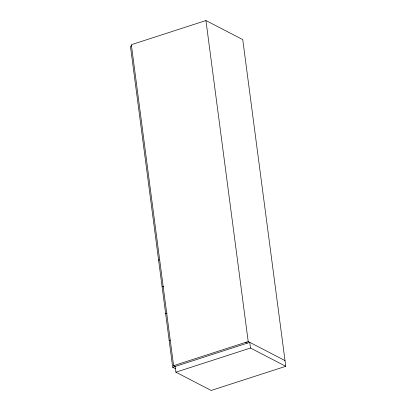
<?xml version="1.0" encoding="UTF-8"?>
<svg xmlns="http://www.w3.org/2000/svg" width="411" height="411" viewBox="0 0 411 411"><rect width="100%" height="100%" fill="white"/><g stroke="black" fill="none" stroke-linecap="round" stroke-linejoin="round"><path stroke-width="0.62" d="M205.942 20.55L131.345 44.696L173.606 365.677L175.148 366.478L175.898 372.181L211.162 390.45L285.758 366.304L242.752 39.62L205.942 20.55L248.203 341.536L285.008 360.606M131.91 45.811L130.441 46.284L172.702 367.27L175.538 368.739M158.6 260.168L159.417 259.901M162.124 286.914L163.588 286.441M165.643 313.665L167.113 313.187M169.168 340.416L170.144 340.097M173.606 365.677L248.203 341.536M172.702 367.27L249.744 342.332L250.494 348.035L285.758 366.304M175.898 372.181L250.494 348.035M245.757 342.327L247.299 343.123"/></g></svg>
